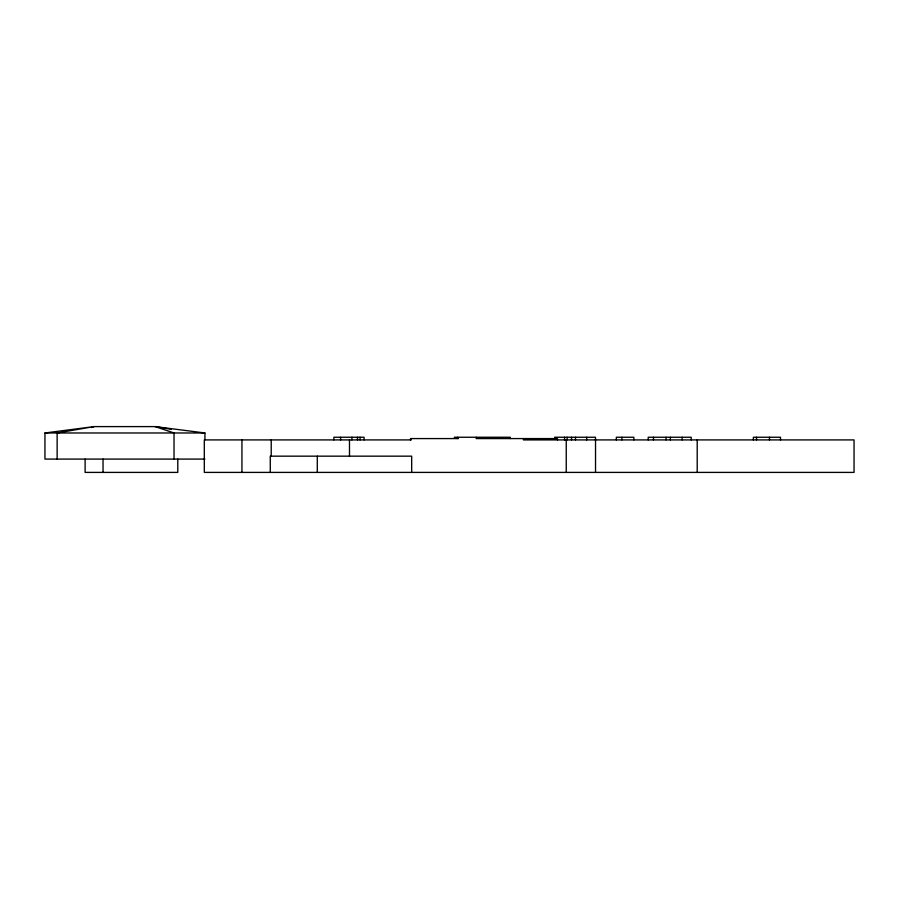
<?xml version="1.0" encoding="UTF-8"?>
<svg xmlns="http://www.w3.org/2000/svg" width="899" height="899" viewBox="0 0 899 899"><rect width="100%" height="100%" fill="white"/><g stroke="black" fill="none" stroke-linecap="round" stroke-linejoin="round"><path stroke-width="1.35" d="M91.462 427.508L94.069 426.598L155.122 426.598L204.927 432.981L204.927 439.858M204.927 459.086L44.95 459.086L44.95 432.981L94.069 426.598L57.131 432.981L57.131 459.086M44.95 432.981L204.927 432.981M454.265 437.251L510.205 437.251L510.205 438.577M554.548 437.251L595.475 437.251L595.475 439.914M458.445 438.577L410.54 438.577L410.54 439.914M411.259 439.914L204.309 439.914L204.309 472.402L854.05 472.402L854.05 439.914L523.42 439.914L523.42 438.577M171.248 429.329L155.122 426.598L174.024 432.981L174.024 459.086M780.512 439.914L780.512 437.251L753.373 437.251L753.373 439.914M769.477 437.251L769.477 439.914M756.497 437.251L756.497 439.914M697.208 439.914L697.208 472.402M691.207 439.914L691.207 437.251L648.224 437.251L648.224 439.914M682.116 437.251L682.116 439.914M670.351 437.251L670.351 439.914M666.069 437.251L666.069 439.914M653.494 437.251L653.494 439.914M633.851 439.914L633.851 437.251L616.332 437.251L616.332 439.914M621.928 437.251L621.928 439.914M595.531 439.914L595.531 472.402M586.687 437.251L586.687 439.914M575.461 437.251L575.461 439.914M571.539 437.251L571.539 439.914M567.168 437.251L567.168 439.914M566.246 439.914L566.246 472.402M564.561 437.251L564.561 439.914M557.425 439.914L557.425 438.577L476.189 438.577L476.189 437.251M457.76 437.251L457.76 438.577M411.675 472.402L411.675 456.164L270.273 456.164L270.273 472.402M364.073 439.914L364.073 437.251L333.877 437.251L333.877 439.914M360.083 437.251L360.083 439.914M357.476 437.251L357.476 439.914M351.925 437.251L351.925 439.914M349.486 439.914L349.486 456.164M340.597 437.251L340.597 439.914M317.291 456.164L317.291 472.402M271.217 439.914L271.217 456.164M241.943 439.914L241.943 472.402M177.788 459.086L177.788 472.402L85.124 472.402L85.124 459.086M103.037 459.086L103.037 472.402"/></g></svg>
